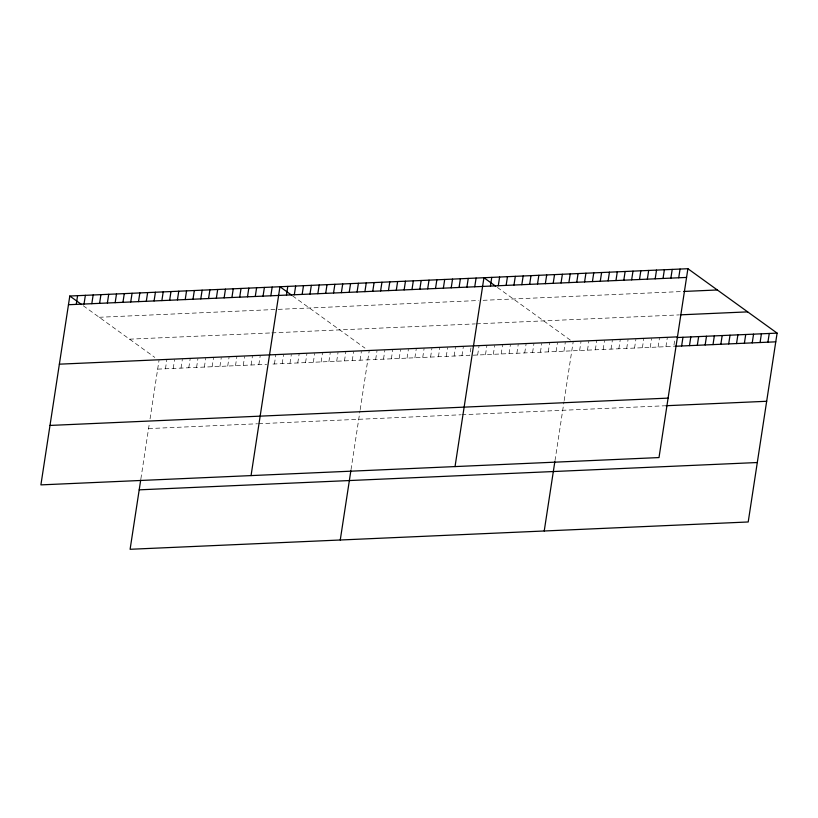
<?xml version="1.0" encoding="UTF-8"?>
<svg xmlns="http://www.w3.org/2000/svg" width="818" height="818" viewBox="0 0 818 818"><rect width="100%" height="100%" fill="white"/><g stroke="black" fill="none" stroke-linecap="round" stroke-linejoin="round"><path stroke-width="0.61" stroke-dasharray="4.09 3.07" d="M140.87 478.898L149.5 422.517M150.052 418.877L158.999 360.431M165.451 368.795L166.78 360.084M173.232 368.448L174.561 359.736M181.013 368.1L182.353 359.399M188.794 367.763L190.134 359.051M196.586 367.415L197.915 358.703M204.367 367.077L205.696 358.366M212.148 366.73L213.478 358.018M219.93 366.382L221.269 357.681M227.721 366.045L229.05 357.333M235.502 365.697L236.831 356.985M243.283 365.349L244.613 356.648M251.065 365.012L252.404 356.3M258.846 364.664L260.185 355.953M274.419 363.979L275.748 355.268M282.2 363.632L283.529 354.93M289.981 363.294L291.32 354.583M297.772 362.947L299.102 354.235M305.554 362.599L306.883 353.897M313.335 362.262L314.664 353.55M321.116 361.914L322.456 353.202M328.897 361.576L330.237 352.865M336.689 361.229L338.018 352.517M344.47 360.881L345.799 352.18M352.251 360.544L353.58 351.832M360.032 360.196L361.372 351.484M351.024 469.614L360.022 410.81M360.206 409.593L369.153 351.147M375.666 359.511L376.996 350.799M383.509 359.163L384.838 350.452M391.352 358.816L392.691 350.104M399.204 358.468L400.534 349.756M407.047 358.12L408.376 349.409M414.89 357.773L416.219 349.061M422.732 357.425L424.072 348.713M430.585 357.077L431.914 348.376M438.428 356.73L439.757 348.028M446.27 356.392L447.599 347.681M454.113 356.045L455.452 347.333M461.966 355.697L463.295 346.985M470.953 347.885L469.808 355.349L269.971 364.174M477.651 355.002L478.98 346.29M485.493 354.654L486.833 345.942M493.346 354.306L494.675 345.595M501.189 353.959L502.518 345.257M509.031 353.611L510.36 344.91M516.874 353.274L518.213 344.562M524.727 352.926L526.056 344.214M532.569 352.578L533.898 343.867M540.412 352.231L541.741 343.519M548.254 351.883L549.594 343.171M556.107 351.536L557.436 342.824M563.95 351.188L565.279 342.476M555.003 460.606L564.001 401.802M564.185 400.585L573.121 342.139M579.635 350.493L580.974 341.791M587.488 350.155L588.817 341.443M595.33 349.807L596.659 341.096M603.173 349.46L604.502 340.748M611.015 349.112L612.355 340.4M618.868 348.765L620.197 340.053M626.711 348.417L628.04 339.705M634.553 348.069L635.883 339.358M642.396 347.722L643.735 339.02M650.249 347.374L651.578 338.672M658.091 347.036L659.42 338.325M665.934 346.689L667.263 337.977M673.971 345.094L674.922 338.877M99.234 317.272L274.92 309.511M278.253 309.368L478.622 300.513M483.101 300.318L682.59 291.505M129.561 339.173L269.664 332.987M271.893 332.885L475.33 323.897M476.444 323.846L679.298 314.889M157.669 369.133L266.637 364.327M473.172 355.196L673.776 346.341M148.569 428.581L257.537 423.775M258.652 423.724L460.708 414.798M461.833 414.746L664.686 405.789M497.385 287.445L570.606 340.308M292.568 295.85L364.951 348.11M83.252 305.738L154.796 357.394"/><path stroke-width="1.23" d="M69.796 296.024L40.9 484.88L659.001 457.569L687.897 268.713L69.796 296.024L81.575 304.521M76.248 304.388L77.587 295.676M84.029 304.04L85.369 295.329M91.82 303.693L93.15 294.991M99.602 303.355L100.931 294.644M107.383 303.008L108.712 294.296M115.164 302.67L116.504 293.959M122.956 302.323L124.285 293.611M130.737 301.975L132.066 293.273M138.518 301.637L139.847 292.926M146.299 301.29L147.639 292.578M154.081 300.942L155.42 292.241M161.872 300.605L163.201 291.893M140.706 479.992L130.103 549.287L748.204 521.976L777.1 333.12L687.897 268.713M169.653 300.257L170.982 291.545M177.434 299.92L178.764 291.208M185.216 299.572L186.555 290.86M193.007 299.224L194.336 290.523M200.788 298.887L202.118 290.175M208.57 298.539L209.899 289.828M216.351 298.192L217.69 289.49M224.132 297.854L225.471 289.143M231.923 297.507L233.253 288.795M239.705 297.169L241.034 288.457M247.486 296.822L248.815 288.11M255.267 296.474L256.607 287.772M263.059 296.136L264.388 287.425M270.84 295.789L272.169 287.077M251.054 475.595L279.95 286.74L291.729 295.237M286.464 295.104L287.803 286.392M294.316 294.756L295.646 286.044M302.159 294.408L303.488 285.697M310.002 294.061L311.331 285.349M317.844 293.713L319.184 285.001M325.697 293.365L327.026 284.654M333.539 293.018L334.869 284.306M341.382 292.67L342.711 283.969M349.225 292.323L350.564 283.621M357.077 291.985L358.407 283.273M364.92 291.637L366.249 282.926M372.763 291.29L374.092 282.578M340.257 540.003L350.861 470.708M380.605 290.942L381.945 282.23M388.458 290.594L389.787 281.883M396.301 290.247L397.63 281.535M404.143 289.899L405.472 281.188M411.986 289.552L413.325 280.85M419.839 289.204L421.168 280.502M427.681 288.866L429.01 280.155M435.524 288.519L436.853 279.807M443.366 288.171L444.706 279.459M451.219 287.824L452.548 279.112M459.062 287.476L460.391 278.764M466.904 287.128L468.233 278.417M474.747 286.781L476.086 278.069M455.033 466.587L483.929 277.731L495.698 286.228M490.442 286.085L491.771 277.384M498.285 285.748L499.614 277.036M506.127 285.4L507.467 276.689M513.98 285.053L515.309 276.341M521.823 284.705L523.152 275.993M529.665 284.357L530.994 275.646M537.508 284.01L538.847 275.298M545.361 283.662L546.69 274.95M553.203 283.314L554.532 274.613M561.046 282.967L562.375 274.265M568.888 282.629L570.228 273.918M576.741 282.282L578.07 273.57M544.226 530.994L554.829 461.7M584.584 281.934L585.913 273.222M592.426 281.586L593.756 272.875M600.269 281.239L601.608 272.527M608.122 280.891L609.451 272.179M615.964 280.543L617.293 271.832M623.807 280.196L625.136 271.484M631.649 279.848L632.989 271.147M639.502 279.5L640.831 270.799M647.345 279.163L648.674 270.451M655.187 278.815L656.517 270.104M663.03 278.468L664.369 269.756M670.883 278.12L672.212 269.408M678.725 277.772L680.055 269.061M681.629 345.994L682.958 337.282M689.472 345.646L690.801 336.934M697.314 345.298L698.644 336.587M705.157 344.951L706.496 336.239M713.01 344.603L714.339 335.901M720.852 344.255L722.182 335.554M728.695 343.918L730.024 335.206M736.537 343.57L737.877 334.859M744.39 343.223L745.719 334.511M752.233 342.875L753.562 334.163M760.075 342.527L761.405 333.816M767.918 342.18L769.257 333.468M68.467 304.725L686.568 277.425M683.715 291.453L717.335 289.971M680.423 314.838L747.662 311.873M59.366 364.174L677.468 336.873M677.355 337.527L777.1 333.12M674.901 346.29L775.771 341.832M50 425.432L668.101 398.121M665.801 405.738L766.67 401.28M139.193 489.839L757.294 462.528"/></g></svg>
